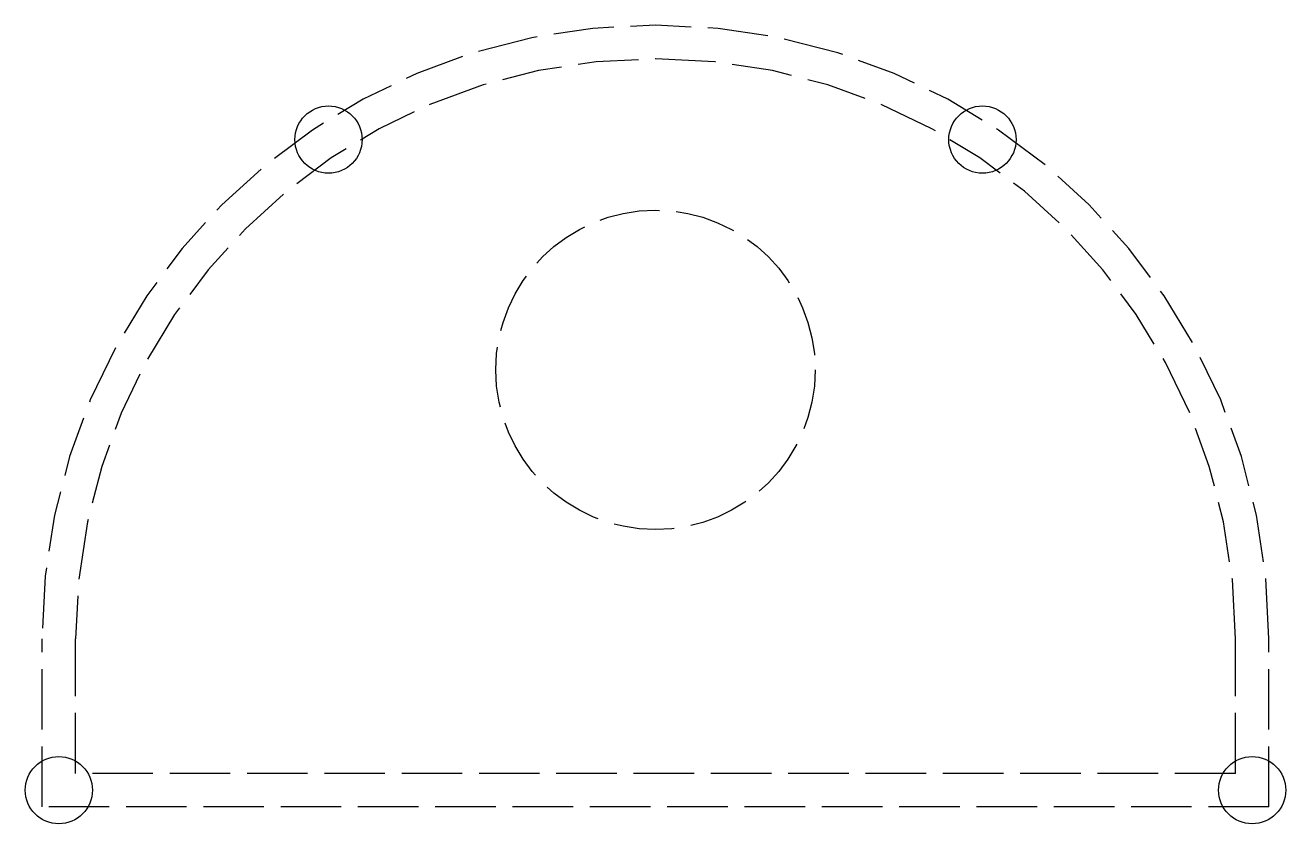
# Model space of a CAD drawing. Header units: metres. Extents: x -109 to 591, y -5 to 592.
# Drawn here: x 447.04 to 454.54, y -1.62 to 3.13 of the extents above; entities that cross this region are included whole.
import ezdxf

# ---------------------------------------------------------------- set-up
doc = ezdxf.new("R2010")
doc.units = ezdxf.units.M
doc.header["$LTSCALE"] = 0.03
doc.linetypes.add('ACAD_ISO02W100', pattern=[15, 12, -3])
doc.layers.add('Muro bajo', color=7, linetype='Continuous', lineweight=30)
doc.layers.add('Proyeccion', color=8, linetype='ACAD_ISO02W100')

msp = doc.modelspace()

# ---------------------------------------------------------------- linework, layer by layer
at = {"layer": 'Muro bajo'}
for centre in [(448.8422, 2.4543), (452.7326, 2.4543), (447.2374, -1.4153), (454.3374, -1.4153)]:
    msp.add_circle(centre, 0.2, dxfattribs=at)
at = {"layer": 'Proyeccion'}
for p, q in [((447.1374, -1.5153), (447.1374, -0.5153)), ((447.3374, -1.3153), (447.3374, -0.5153)), ((454.2374, -1.3153), (454.2374, -0.5153)), ((454.4374, -1.5153), (454.4374, -0.5153)), ((454.2374, -1.3153), (447.3374, -1.3153)), ((454.4374, -1.5153), (447.1374, -1.5153))]:
    msp.add_line(p, q, dxfattribs=at)
msp.add_circle((450.7874, 1.0847), 0.95, dxfattribs=at)
for radius in [3.65, 3.45]:
    msp.add_arc((450.7874, -0.5153), radius, 0, 180, dxfattribs=at)

doc.saveas('drawing.dxf')
